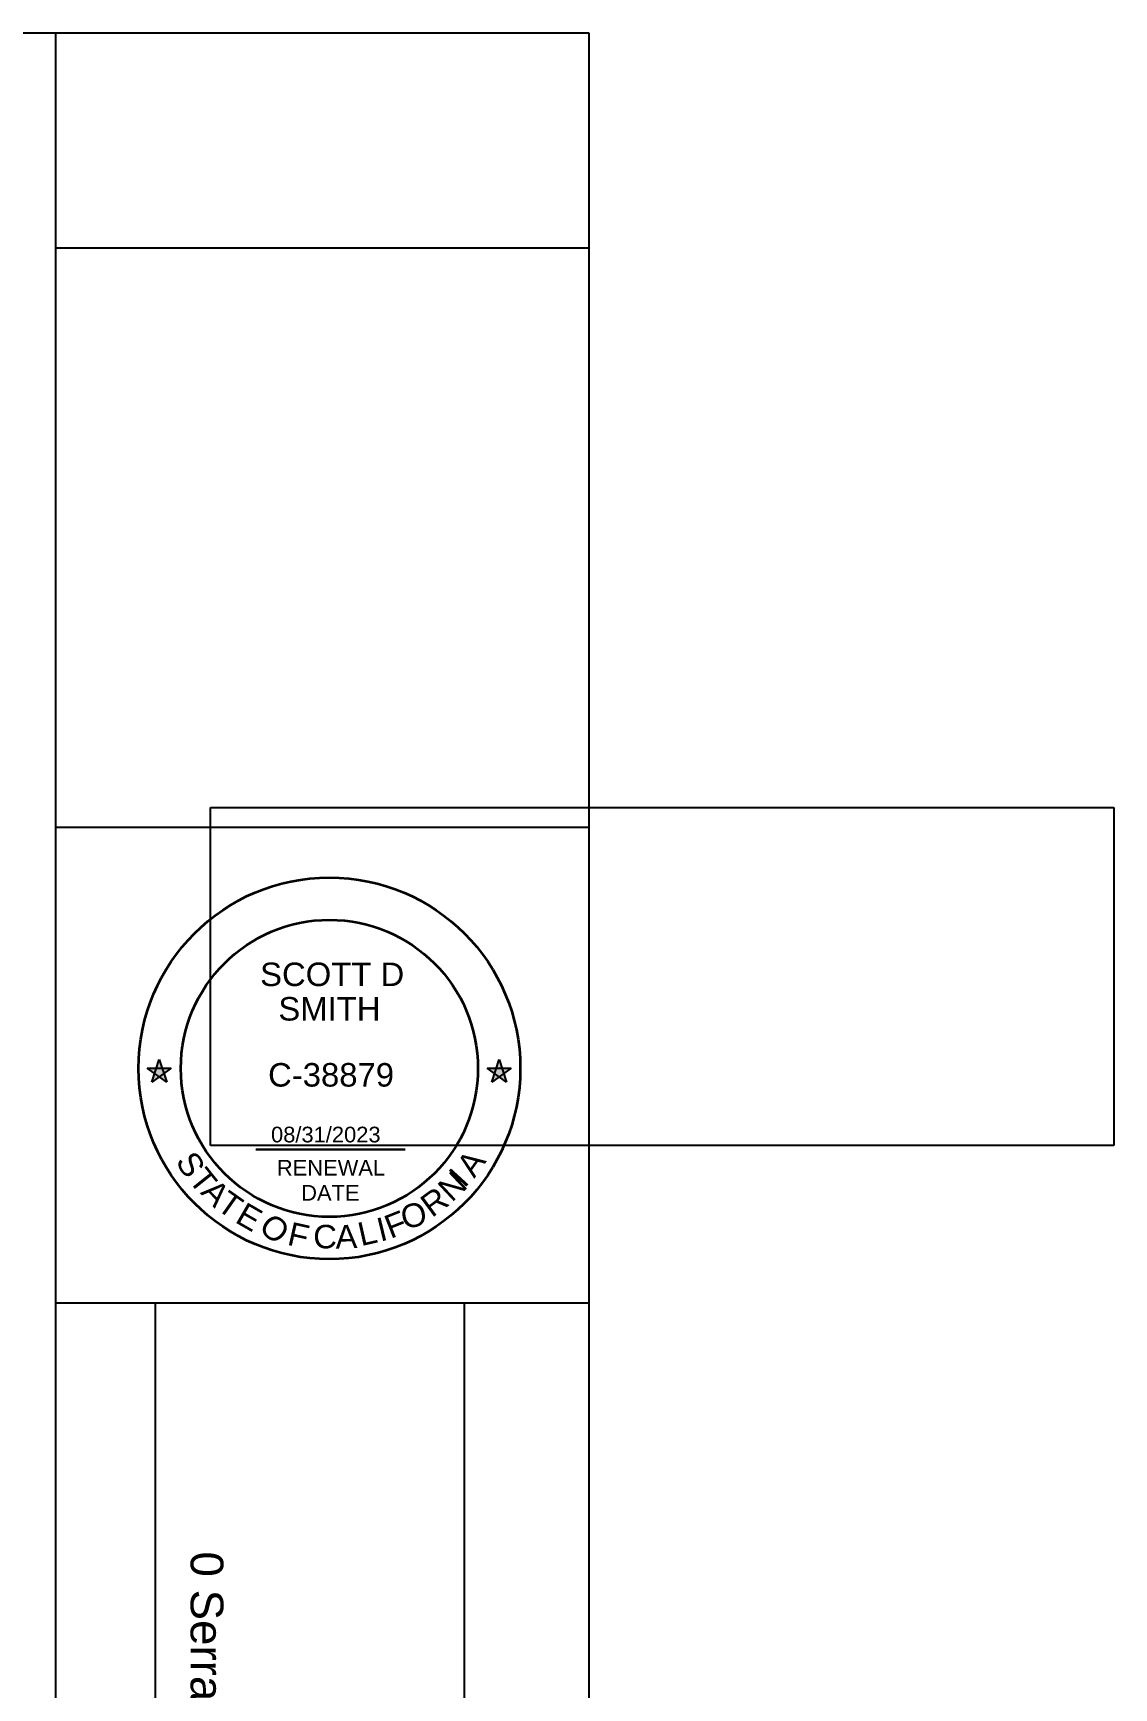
# Model space of a CAD drawing. Header units: millimetres. Extents: x -419 to 20046, y -14642 to 2638.
# Drawn here: x 10714.7 to 11031.7, y -276.2 to 209.3 of the extents above; entities that cross this region are included whole.
import ezdxf

# ---------------------------------------------------------------- set-up
doc = ezdxf.new("R2010")
doc.units = ezdxf.units.MM
doc.layers.add('PDF6_Geometry', color=7, linetype='Continuous')
doc.layers.add('PDF6_Text', color=7, linetype='Continuous')
doc.styles.add('PDF Arial', font='arial.ttf')
doc.styles.get("Standard").update_dxf_attribs({"font": 'arial.ttf'})
picture_1 = doc.add_image_def('image15.png', size_in_pixel=(858, 321))

# ---------------------------------------------------------------- blocks, each defined once
blk = doc.blocks.new('star')
h = blk.add_hatch(color=256)
h.dxf.hatch_style = 1
h.paths.add_polyline_path([(116.5, 62.57), (116.86, 62.57), (116.68, 63.12)])
h.paths.add_polyline_path([(116.68, 62.02), (116.97, 62.23), (116.86, 62.57), (116.5, 62.57), (116.39, 62.23)])
h.paths.add_polyline_path([(116.5, 62.57), (115.92, 62.57), (116.39, 62.23)])
h.paths.add_polyline_path([(116.39, 62.23), (116.21, 61.67), (116.68, 62.02)])
h.paths.add_polyline_path([(116.68, 62.02), (117.15, 61.67), (116.97, 62.23)])
h.paths.add_polyline_path([(116.97, 62.23), (117.44, 62.57), (116.86, 62.57)])
for p, q in [((115.92, 62.57), (117.44, 62.57)), ((117.15, 61.67), (115.92, 62.57)), ((116.21, 61.67), (116.68, 63.12)), ((117.44, 62.57), (116.21, 61.67)), ((116.68, 63.12), (117.15, 61.67))]:
    blk.add_line(p, q)
blk = doc.blocks.new('a')
at = {"color": 1, "char_height": 15, "attachment_point": 1}
for s, insert, rotation in [('{\\C256;S}', (169, 149), 301.8504), ('{\\C256;T}', (176.1, 138.5), 308.5602), ('{\\C256;A}', (335, 138.5), 54.6588), ('{\\C256;A}', (182.8, 131.2), 313.9392), ('{\\C256;N}', (322.6, 125.5), 43.0781), ('{\\C256;I}', (344.8, 127.8), 227.4846), ('{\\C256;T}', (190.6, 123.2), 324.7462), ('{\\C256;R}', (311.3, 116.8), 36.4598), ('{\\C256;E}', (201.4, 115.5), 330.0103), ('{\\C256;O}', (218.6, 109.1), 319.6464), ('{\\C256;F}', (288.3, 105.4), 21.5682), ('{\\C256;O}', (299, 112.2), 12.6875), ('{\\C256;A}', (258.4, 100.3), 1.6689), ('{\\C256;L}', (271.7, 101.5), 12.6875), ('{\\C256;I}', (283.7, 104.3), 13.6115)]:
    blk.add_mtext_dynamic_manual_height_columns(s, width=30.733, gutter_width=125, heights=[0], dxfattribs=dict(at, insert=insert, rotation=rotation))
at = {"color": 1, "insert": (244.5, 100.5), "char_height": 15, "attachment_point": 1}
blk.add_mtext_dynamic_manual_height_columns('{\\C256;C}', width=30.733, gutter_width=125, heights=[0], dxfattribs=at)
blk = doc.blocks.new('1')
at = {"color": 1, "xscale": 0.1018808021228187, "yscale": 0.1018808021228187, "zscale": 0.1018808021228187}
blk.add_blockref('a', (510.97, 81.39), dxfattribs=at)
at = {"color": 1, "insert": (534.46, 91.84), "char_height": 1.528, "attachment_point": 1, "rotation": 347.3366}
blk.add_mtext_dynamic_manual_height_columns('{\\C256;F}', width=1.5282, gutter_width=12.74, heights=[0], dxfattribs=at)
blk = doc.blocks.new('1111')
at = {"lineweight": 30}
blk.add_line((1001.26, -134.65), (1045.04, -134.65), dxfattribs=at)
at = {"lineweight": 35}
for radius in [56, 43.58]:
    blk.add_circle((1022.86, -110.88), radius, dxfattribs=at)
at = {"xscale": 4.597039828451667, "yscale": 4.597039828451667, "zscale": 4.597039828451667, "rotation": 287.9700872862333}
for p in [(534.95, 309.87), (634.65, 309.85)]:
    blk.add_blockref('star', p, dxfattribs=at)
at = {"color": 1, "xscale": 4.51217474996896, "yscale": 4.51217474996896, "zscale": 4.51217474996896}
blk.add_blockref('1', (-1399.87, -570.25), dxfattribs=at)
at = {"attachment_point": 1}
for s, width, heights, insert, char_height, line_spacing_factor in [('SCOTT D\\P  SMITH', 46.3475, [0], (1002.53, -79.84), 6.896, 0.88), ('RENEWAL\\P    DATE', 31.3954, [17.05], (1007.44, -137.74), 4.597, 0.96)]:
    blk.add_mtext_dynamic_manual_height_columns(s, width=width, gutter_width=4.6, heights=heights, dxfattribs=dict(at, insert=insert, char_height=char_height, line_spacing_factor=line_spacing_factor))
for s, width, insert, char_height in [('C-38879', 41.5896, (1004.87, -109.33), 6.896), ('08/31/2023', 38.1328, (1005.73, -128), 4.597)]:
    blk.add_mtext_dynamic_manual_height_columns(s, width=width, gutter_width=4.6, heights=[0], dxfattribs=dict(at, insert=insert, char_height=char_height))
at = {"color": 7, "true_color": 0xffffff}
image = blk.add_image(picture_1, insert=(987.97, -133.51), size_in_units=(265.01, 99.15), dxfattribs=dict(at, brightness=7, contrast=73))
image.dxf.flags = 15

msp = doc.modelspace()

# ---------------------------------------------------------------- linework, layer by layer
at = {"layer": 'PDF6_Geometry', "lineweight": 25}
msp.add_lwpolyline([(10877.795, 209.325), (9456.692, 209.325), (9456.692, -773.353), (10877.795, -773.353)], close=True, dxfattribs=at)
for points in [[(10721.245, 209.325), (10721.245, -773.353)], [(10721.245, 146.342), (10877.795, 146.342)], [(10721.245, -23.663), (10877.795, -23.663)], [(10721.245, -163.251), (10877.795, -163.251)], [(10750.637, -513.941), (10750.637, -163.251)], [(10841.245, -773.353), (10841.245, -163.251)]]:
    msp.add_lwpolyline(points, dxfattribs=at)

# ---------------------------------------------------------------- block references
at = {"color": 1}
msp.add_blockref('1111', (9778.756, 16.436), dxfattribs=at)

# ---------------------------------------------------------------- texts
at = {"layer": 'PDF6_Text', "insert": (10758.007, -236.207), "char_height": 9.59881, "attachment_point": 7, "rotation": 270, "style": 'PDF Arial'}
msp.add_mtext('0 Serrano Drive/Way,Twentynine', dxfattribs=at)

doc.saveas('drawing.dxf')
